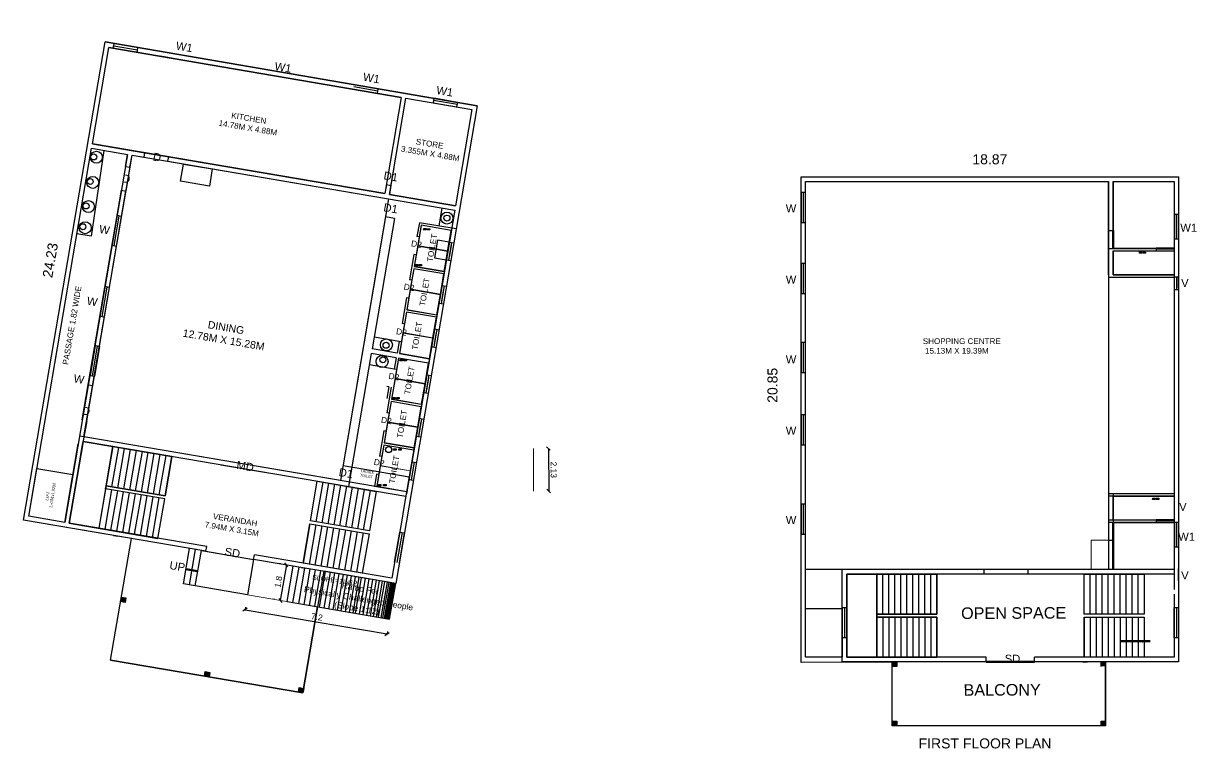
# Model space of a CAD drawing. Header units: metres. Extents: x 145568 to 146222, y 212280 to 212437.
# Drawn here: x 145748.3 to 145807, y 212327.6 to 212363.8 of the extents above; entities that cross this region are included whole.
import ezdxf

# ---------------------------------------------------------------- set-up
doc = ezdxf.new("R2010")
doc.units = ezdxf.units.M
doc.linetypes.add('ACAD_ISO07W100', pattern=[3, 0, -3])
doc.linetypes.add('HIDDEN', pattern=[0.375, 0.25, -0.125])
for name, color, linetype in [('BLK_1_COVERED_AREA', 140, 'Continuous'), ('BLK_1_FLR_0_BLT_UP_AREA', 13, 'Continuous'), ('BLK_1_FLR_0_KITCHEN', 2, 'Continuous'), ('BLK_1_FLR_0_ROOF_AREA', 54, 'Continuous'), ('BLK_1_FLR_0_URINAL', 235, 'Continuous'), ('BLK_1_FLR_0_WASH', 55, 'Continuous'), ('BLK_1_FLR_0_WATER_CLOSET', 7, 'Continuous'), ('BLK_1_FLR_0_WC_BATH', 2, 'Continuous'), ('BLK_1_FLR_1_BLT_UP_AREA', 13, 'Continuous'), ('BLK_1_FLR_1_REGULAR_ROOM_1', 2, 'Continuous'), ('BLK_1_FLR_1_REGULAR_ROOM_2', 2, 'Continuous'), ('BLK_1_FLR_1_REGULAR_ROOM_3', 2, 'Continuous'), ('BLK_1_FLR_1_ROOF_AREA', 54, 'Continuous'), ('BLK_1_FLR_1_WASH', 56, 'Continuous'), ('BLK_1_FLR_1_WATER_CLOSET', 1, 'Continuous'), ('BLK_1_FLR_2_DRINKING_WATER', 7, 'Continuous'), ('BLK_1FLR_0_LIFT_1', 30, 'Continuous'), ('FLOOR -GROUND', 7, 'Continuous'), ('GUARD_ROOM', 2, 'Continuous')]:
    doc.layers.add(name, color=color, linetype=linetype)
for name, color, linetype, lineweight in [('BLK_1_DA_RAMP_1', 1, 'Continuous', 0), ('BLK_1_FLR_0_BATH_HT', 2, 'Continuous', 5), ('BLK_1_FLR_0_SP_WC', 233, 'Continuous', 5), ('BLK_1_FLR_1_DRINKING_WATER', 7, 'Continuous', 5), ('BLK_1FLR_1_LIFT_1', 30, 'HIDDEN', 30), ('FLOOR01', 7, 'Continuous', 50)]:
    doc.layers.add(name, color=color, linetype=linetype, lineweight=lineweight)
doc.styles.get("Standard").update_dxf_attribs({"font": 'arial.ttf'})
doc.styles.add('STYLE10', font='swiss.ttf', dxfattribs={"height": 7})
doc.dimstyles.new('ISO-25', dxfattribs={"dimtxt": 2.5, "dimasz": 2.5, "dimexe": 1.25, "dimexo": 0.625, "dimtad": 1, "dimdsep": 46, "dimtxsty": 'Standard', "dimcen": 2.5, "dimadec": 0, "dimazin": 0, "dimtfac": 1, "dimtmove": 0, "dimatfit": 3, "dimfxl": 0, "dimarcsym": 0})
doc.dimstyles.new('Scale-100 Metre', dxfattribs={"dimtxt": 0.3, "dimasz": 0.175, "dimexe": 0.125, "dimexo": 0.0625, "dimgap": 0, "dimtad": 1, "dimzin": 3, "dimdsep": 46, "dimtxsty": 'Standard', "dimblk": 'ARCHTICK', "dimcen": -0.09, "dimse1": 1, "dimse2": 1, "dimclrd": 3, "dimclrt": 7, "dimadec": 0, "dimazin": 0, "dimtfac": 0.65, "dimtofl": 0, "dimtmove": 0, "dimatfit": 3, "dimfxl": 0, "dimtzin": 0, "dimlwd": -1, "dimarcsym": 0})

# ---------------------------------------------------------------- blocks, each defined once
blk = doc.blocks.new('*D58')
at = {"layer": 'Defpoints', "color": 0}
for p in [(145752.779, 212363.803), (145748.513, 212339.951), (145748.703, 212339.918)]:
    blk.add_point(p, dxfattribs=at)
at = {"color": 0, "insert": (145749.67, 212351.966), "char_height": 1, "attachment_point": 5, "rotation": 80.31473}
blk.add_mtext('{\\H0.5x;24.23}', dxfattribs=at)
blk = doc.blocks.new('_Oblique')
at = {"color": 0, "linetype": 'ByBlock', "lineweight": -2}
blk.add_line((-0.5, -0.5), (0.5, 0.5), dxfattribs=at)
blk = doc.blocks.new('_ArchTick')
at = {"color": 0, "linetype": 'ByBlock', "const_width": 0.15}
blk.add_lwpolyline([(-0.5, -0.5), (0.5, 0.5)], dxfattribs=at)
blk = doc.blocks.new('*D59')
at = {"layer": 'BLK_1_DA_RAMP_1', "color": 0, "linetype": 'ACAD_ISO07W100', "lineweight": -2}
for p, q in [((145759.425, 212334.628), (145759.193, 212333.268)), ((145766.522, 212333.417), (145766.29, 212332.057))]:
    blk.add_line(p, q, dxfattribs=at)
at = {"layer": 'BLK_1_DA_RAMP_1', "color": 0, "lineweight": -2}
blk.add_line((145759.403, 212334.501), (145766.5, 212333.289), dxfattribs=at)
at = {"layer": 'Defpoints', "color": 0}
for p in [(145759.53, 212335.245), (145766.627, 212334.033), (145766.5, 212333.289)]:
    blk.add_point(p, dxfattribs=at)
at = {"layer": 'BLK_1_DA_RAMP_1', "color": 0, "lineweight": -2, "xscale": 0.18, "yscale": 0.18, "zscale": 0.18}
for p, rotation in [((145759.403, 212334.501), 170.3147328421151), ((145766.5, 212333.289), 350.314732842115)]:
    blk.add_blockref('_Oblique', p, dxfattribs=dict(at, rotation=rotation))
at = {"layer": 'BLK_1_DA_RAMP_1', "color": 0, "insert": (145762.994, 212334.142), "char_height": 0.3, "attachment_point": 5, "rotation": 350.31473}
blk.add_mtext('7.2', dxfattribs=at)
blk = doc.blocks.new('*D60')
at = {"layer": 'BLK_1_DA_RAMP_1', "color": 0, "linetype": 'ACAD_ISO07W100', "lineweight": -2}
for p, q in [((145761.188, 212336.788), (145760.235, 212336.95)), ((145760.885, 212335.013), (145759.933, 212335.176))]:
    blk.add_line(p, q, dxfattribs=at)
at = {"layer": 'BLK_1_DA_RAMP_1', "color": 0, "lineweight": -2}
blk.add_line((145761.468, 212336.74), (145761.165, 212334.966), dxfattribs=at)
at = {"layer": 'Defpoints', "color": 0}
for p in [(145761.804, 212336.682), (145761.165, 212334.966), (145761.501, 212334.908)]:
    blk.add_point(p, dxfattribs=at)
at = {"layer": 'BLK_1_DA_RAMP_1', "color": 0, "lineweight": -2, "xscale": 0.18, "yscale": 0.18, "zscale": 0.18}
for p, rotation in [((145761.468, 212336.74), 80.31473284561206), ((145761.165, 212334.966), 260.314732845612)]:
    blk.add_blockref('_Oblique', p, dxfattribs=dict(at, rotation=rotation))
at = {"layer": 'BLK_1_DA_RAMP_1', "color": 0, "insert": (145761.067, 212335.895), "char_height": 0.3, "attachment_point": 5, "rotation": 80.31473}
blk.add_mtext('1.8', dxfattribs=at)
blk = doc.blocks.new('*D64')
at = {"layer": 'Defpoints', "color": 0}
for p in [(145787.188, 212356.129), (145806.058, 212356.129), (145806.058, 212356.129)]:
    blk.add_point(p, dxfattribs=at)
at = {"color": 0, "insert": (145796.623, 212357.01), "char_height": 1, "attachment_point": 5}
blk.add_mtext('{\\H0.5x;18.87}', dxfattribs=at)
blk = doc.blocks.new('*D65')
at = {"layer": 'Defpoints', "color": 0}
for p in [(145787.188, 212356.129), (145786.643, 212335.277), (145787.188, 212335.277)]:
    blk.add_point(p, dxfattribs=at)
at = {"color": 0, "insert": (145785.762, 212345.716), "char_height": 1, "attachment_point": 5, "rotation": 90}
blk.add_mtext('{\\H0.5x;20.85}', dxfattribs=at)
blk = doc.blocks.new('*D635')
at = {"layer": 'Defpoints', "color": 0}
for p in [(145773.943, 212342.555, -0.094), (145773.957, 212340.425, -0.094), (145774.578, 212340.429)]:
    blk.add_point(p, dxfattribs=at)
at = {"layer": 'GUARD_ROOM', "color": 0, "lineweight": -2}
blk.add_line((145774.565, 212342.559), (145774.578, 212340.429), dxfattribs=at)
at = {"layer": 'GUARD_ROOM', "color": 0, "lineweight": -2, "xscale": 0.18, "yscale": 0.18, "zscale": 0.18}
for p, rotation in [((145774.565, 212342.559), 90.36192316641518), ((145774.578, 212340.429), 270.3619231664152)]:
    blk.add_blockref('_Oblique', p, dxfattribs=dict(at, rotation=rotation))
at = {"layer": 'GUARD_ROOM', "color": 0, "insert": (145774.825, 212341.495), "char_height": 0.3, "attachment_point": 5, "rotation": 270.36192}
blk.add_mtext('2.13', dxfattribs=at)

msp = doc.modelspace()

# ---------------------------------------------------------------- hatches: boundary and pattern name
h = msp.add_hatch(color=0)
h.dxf.hatch_style = 1
h.paths.add_polyline_path([(145753.4482, 212335.0956), (145753.2215, 212335.1343), (145753.1828, 212334.9076), (145753.4095, 212334.8689)])
h = msp.add_hatch(color=0)
h.dxf.hatch_style = 1
h.paths.add_polyline_path([(145757.6407, 212331.3671), (145757.414, 212331.4058), (145757.3753, 212331.1791), (145757.602, 212331.1404)])
h = msp.add_hatch(color=0)
h.dxf.hatch_style = 1
h.paths.add_polyline_path([(145791.978, 212331.8992), (145791.748, 212331.8992), (145791.748, 212331.6692), (145791.978, 212331.6692)])
h = msp.add_hatch(color=0)
h.dxf.hatch_style = 1
h.paths.add_polyline_path([(145802.408, 212331.8992), (145802.178, 212331.8992), (145802.178, 212331.6692), (145802.408, 212331.6692)])
h = msp.add_hatch(color=0)
h.dxf.hatch_style = 1
h.paths.add_polyline_path([(145762.3329, 212330.5663), (145762.1061, 212330.605), (145762.0675, 212330.3783), (145762.2942, 212330.3396)])
h = msp.add_hatch(color=0)
h.dxf.hatch_style = 1
h.paths.add_polyline_path([(145791.978, 212328.9292), (145791.748, 212328.9292), (145791.748, 212328.6992), (145791.978, 212328.6992)])
h = msp.add_hatch(color=0)
h.dxf.hatch_style = 1
h.paths.add_polyline_path([(145802.408, 212328.9292), (145802.178, 212328.9292), (145802.178, 212328.6992), (145802.408, 212328.6992)])

# ---------------------------------------------------------------- linework, layer by layer
at = {"color": 0}
for p, q in [((145748.3291, 212338.9822), (145752.4079, 212362.8809)), ((145751.7725, 212357.791), (145752.5935, 212362.6014)), ((145767.2072, 212360.1073), (145752.5935, 212362.6014)), ((145752.8202, 212362.5627), (145752.8589, 212362.7895)), ((145754.0323, 212362.4725), (145752.8395, 212362.6761)), ((145754.0129, 212362.3592), (145754.0516, 212362.5859)), ((145756.3621, 212361.9582), (145755.1693, 212362.1618)), ((145766.0562, 212360.5371), (145764.8634, 212360.7407)), ((145764.8248, 212360.5139), (145766.0175, 212360.3104)), ((145766.0369, 212360.4237), (145764.8441, 212360.6273)), ((145766.0175, 212360.3104), (145766.0562, 212360.5371)), ((145767.4339, 212360.0686), (145770.7411, 212359.5042)), ((145771.0065, 212359.6922), (145766.9302, 212335.8076)), ((145768.84, 212360.062), (145768.8013, 212359.8353)), ((145768.8013, 212359.8353), (145769.9941, 212359.6317)), ((145770.0134, 212359.7451), (145768.8207, 212359.9486)), ((145770.0328, 212359.8584), (145768.84, 212360.062)), ((145770.7411, 212359.5042), (145769.9201, 212354.6938)), ((145769.9941, 212359.6317), (145770.0328, 212359.8584)), ((145751.7725, 212357.791), (145754.3942, 212357.3435)), ((145748.5945, 212339.1702), (145751.7338, 212357.5643)), ((145751.7338, 212357.5643), (145753.5279, 212357.2581)), ((145753.4253, 212356.6568), (145753.5279, 212357.2581)), ((145753.652, 212356.6181), (145753.7546, 212357.2194)), ((145753.7546, 212357.2194), (145754.3555, 212357.1168)), ((145754.3555, 212357.1168), (145754.3942, 212357.3435)), ((145755.5483, 212356.9132), (145755.587, 212357.14)), ((145755.587, 212357.14), (145766.3862, 212355.2969)), ((145753.4253, 212356.6568), (145753.652, 212356.6181)), ((145755.5483, 212356.9132), (145769.8814, 212354.467)), ((145787.188, 212356.1292), (145806.058, 212356.1292)), ((145787.188, 212335.2772), (145787.188, 212356.1292)), ((145806.058, 212356.1292), (145806.058, 212331.8992)), ((145751.2631, 212343.9879), (145753.2217, 212355.464)), ((145751.4898, 212343.9492), (145753.4484, 212355.4253)), ((145753.2217, 212355.464), (145753.4484, 212355.4253)), ((145766.4632, 212355.7482), (145766.3862, 212355.2969)), ((145766.4632, 212355.7482), (145766.69, 212355.7095)), ((145766.69, 212355.7095), (145766.6129, 212355.2582)), ((145787.418, 212355.8992), (145802.55, 212355.8992)), ((145802.55, 212355.8992), (145802.55, 212336.5092)), ((145802.55, 212351.2342), (145802.55, 212355.8992)), ((145802.78, 212355.8992), (145805.828, 212355.8992)), ((145802.78, 212355.8992), (145802.78, 212353.4492)), ((145805.828, 212355.8992), (145805.828, 212335.5072)), ((145766.6129, 212355.2582), (145769.9201, 212354.6938)), ((145787.188, 212355.3558), (145787.188, 212353.8558)), ((145787.418, 212355.3558), (145787.188, 212355.3558)), ((145787.303, 212353.8558), (145787.303, 212355.3558)), ((145787.418, 212353.8558), (145787.418, 212355.3558)), ((145769.8814, 212354.467), (145767.3104, 212339.4028)), ((145805.828, 212354.2495), (145805.828, 212353.0395)), ((145806.058, 212354.2495), (145805.828, 212354.2495)), ((145805.943, 212353.0395), (145805.943, 212354.2495)), ((145806.058, 212353.0395), (145806.058, 212354.2495)), ((145753.0053, 212354.1963), (145752.753, 212352.7176)), ((145752.8663, 212352.6983), (145753.1187, 212354.1769)), ((145752.9797, 212352.6789), (145753.232, 212354.1576)), ((145753.232, 212354.1576), (145753.0053, 212354.1963)), ((145766.4211, 212354.1344), (145764.1718, 212340.955)), ((145766.4211, 212354.1344), (145764.1718, 212340.955)), ((145766.8647, 212354.0587), (145765.7517, 212347.537)), ((145766.8647, 212354.0587), (145766.4211, 212354.1344)), ((145766.8647, 212354.0587), (145766.4211, 212354.1344)), ((145768.1127, 212353.8457), (145767.9949, 212353.1558)), ((145768.2067, 212353.713), (145768.1083, 212353.1364)), ((145769.955, 212353.5313), (145768.1127, 212353.8457)), ((145769.709, 212353.4566), (145768.2067, 212353.713)), ((145787.188, 212353.8558), (145787.418, 212353.8558)), ((145769.7283, 212353.57), (145767.4635, 212340.2999)), ((145768.1083, 212353.1364), (145767.9949, 212353.1558)), ((145802.55, 212353.4492), (145802.78, 212353.4492)), ((145805.828, 212353.0395), (145806.058, 212353.0395)), ((145752.753, 212352.7176), (145752.9797, 212352.6789)), ((145769.5841, 212352.7251), (145769.4832, 212352.1336)), ((145769.7235, 212352.8584), (145769.5721, 212351.9712)), ((145769.6975, 212352.7057), (145769.5965, 212352.1143)), ((145769.6108, 212352.8777), (145769.8369, 212352.839)), ((145802.55, 212352.5492), (145804.928, 212352.5492)), ((145804.928, 212352.5492), (145804.928, 212352.4342)), ((145767.8411, 212352.2544), (145767.6249, 212350.9879)), ((145767.9545, 212352.2351), (145767.8411, 212352.2544)), ((145767.9545, 212352.2351), (145767.8561, 212351.6585)), ((145769.4588, 212351.9907), (145769.6855, 212351.9518)), ((145802.78, 212352.4342), (145804.928, 212352.4342)), ((145802.78, 212352.4342), (145802.78, 212351.2342)), ((145767.8367, 212351.5451), (145767.7383, 212350.9685)), ((145769.339, 212351.2887), (145767.8367, 212351.5451)), ((145769.3583, 212351.4021), (145767.8561, 212351.6585)), ((145787.188, 212351.8), (145787.188, 212350.3)), ((145787.418, 212351.8), (145787.188, 212351.8)), ((145787.303, 212350.3), (145787.303, 212351.8)), ((145787.418, 212350.3), (145787.418, 212351.8)), ((145767.7383, 212350.9685), (145767.6249, 212350.9879)), ((145769.3535, 212350.6905), (145769.2021, 212349.8033)), ((145769.2408, 212350.7098), (145769.4669, 212350.6711)), ((145802.55, 212351.1192), (145805.828, 212351.1192)), ((145802.78, 212351.2342), (145805.828, 212351.2342)), ((145806.058, 212351.1192), (145805.828, 212351.1192)), ((145805.828, 212351.1192), (145805.828, 212350.5096)), ((145805.943, 212351.1192), (145805.943, 212350.5096)), ((145806.058, 212350.5666), (145806.058, 212351.1762)), ((145752.4001, 212350.6502), (145752.1478, 212349.1716)), ((145752.2611, 212349.1522), (145752.5135, 212350.6308)), ((145752.3745, 212349.1329), (145752.6268, 212350.6115)), ((145752.6268, 212350.6115), (145752.4001, 212350.6502)), ((145769.2141, 212350.5572), (145769.1132, 212349.9657)), ((145769.3275, 212350.5378), (145769.2265, 212349.9464)), ((145787.188, 212350.3), (145787.418, 212350.3)), ((145805.828, 212350.5096), (145806.058, 212350.5096)), ((145767.4711, 212350.0865), (145767.254, 212348.8143)), ((145767.5845, 212350.0672), (145767.4711, 212350.0865)), ((145767.5845, 212350.0672), (145767.4851, 212349.4849)), ((145769.0888, 212349.8227), (145769.3155, 212349.7839)), ((145752.1478, 212349.1716), (145752.3745, 212349.1329)), ((145767.4657, 212349.3715), (145767.3673, 212348.7949)), ((145768.968, 212349.1152), (145767.4657, 212349.3715)), ((145768.9874, 212349.2285), (145767.4851, 212349.4849)), ((145767.3673, 212348.7949), (145767.254, 212348.8143)), ((145768.8432, 212348.3836), (145768.7422, 212347.7921)), ((145768.9826, 212348.5169), (145768.8312, 212347.6297)), ((145768.9565, 212348.3642), (145768.8556, 212347.7728)), ((145768.8698, 212348.5362), (145769.0959, 212348.4975)), ((145767.1001, 212347.9129), (145766.9996, 212347.324)), ((145767.2135, 212347.8936), (145767.1001, 212347.9129)), ((145767.2135, 212347.8936), (145767.113, 212347.3047)), ((145787.188, 212347.8513), (145787.188, 212346.3513)), ((145787.418, 212347.8513), (145787.188, 212347.8513)), ((145787.303, 212346.3513), (145787.303, 212347.8513)), ((145787.418, 212346.3513), (145787.418, 212347.8513)), ((145751.9138, 212347.6939), (145751.6614, 212346.2153)), ((145751.7748, 212346.196), (145752.0271, 212347.6746)), ((145751.8882, 212346.1766), (145752.1405, 212347.6552)), ((145752.1405, 212347.6552), (145751.9138, 212347.6939)), ((145765.713, 212347.3103), (145764.5767, 212340.6526)), ((145766.9609, 212347.0973), (145765.713, 212347.3103)), ((145766.9996, 212347.324), (145765.7517, 212347.537)), ((145768.6153, 212347.0483), (145767.113, 212347.3047)), ((145768.7178, 212347.6492), (145768.9445, 212347.6103)), ((145766.9609, 212347.0973), (145766.8625, 212346.5207)), ((145767.0743, 212347.078), (145766.9759, 212346.5014)), ((145768.5766, 212346.8216), (145767.0743, 212347.078)), ((145751.6614, 212346.2153), (145751.8882, 212346.1766)), ((145766.9759, 212346.5014), (145766.8625, 212346.5207)), ((145768.4517, 212346.09), (145768.3508, 212345.4986)), ((145768.5911, 212346.2233), (145768.4397, 212345.3362)), ((145768.5651, 212346.0707), (145768.4641, 212345.4792)), ((145768.4784, 212346.2427), (145768.7045, 212346.2039)), ((145787.188, 212346.3513), (145787.418, 212346.3513)), ((145766.5953, 212345.6387), (145766.482, 212345.658)), ((145766.7087, 212345.6194), (145766.4916, 212344.3472)), ((145766.5953, 212345.6387), (145766.496, 212345.0565)), ((145766.7033, 212344.9044), (145766.6049, 212344.3278)), ((145768.2056, 212344.648), (145766.7033, 212344.9044)), ((145768.225, 212344.7614), (145766.7227, 212345.0178)), ((145768.3264, 212345.3556), (145768.5531, 212345.3167)), ((145766.6049, 212344.3278), (145766.4916, 212344.3472)), ((145787.188, 212344.248), (145787.188, 212342.748)), ((145787.418, 212344.248), (145787.188, 212344.248)), ((145787.303, 212342.748), (145787.303, 212344.248)), ((145787.418, 212342.748), (145787.418, 212344.248)), ((145768.0803, 212343.9136), (145767.9793, 212343.3222)), ((145768.2202, 212344.0498), (145768.0688, 212343.1626)), ((145768.1936, 212343.8943), (145768.0927, 212343.3028)), ((145768.1074, 212344.0691), (145768.3335, 212344.0303)), ((145767.479, 212340.3906), (145751.3522, 212343.1429)), ((145766.3377, 212343.4458), (145766.1206, 212342.1736)), ((145766.4511, 212343.4264), (145766.3377, 212343.4458)), ((145766.4511, 212343.4264), (145766.3517, 212342.8442)), ((145767.9554, 212343.182), (145768.1821, 212343.1432)), ((145750.3886, 212338.864), (145751.0595, 212342.7952)), ((145751.1836, 212342.1552), (145751.2862, 212342.7565)), ((145767.4403, 212340.1638), (145751.3135, 212342.9162)), ((145766.3324, 212342.7308), (145766.234, 212342.1542)), ((145767.8347, 212342.4744), (145766.3324, 212342.7308)), ((145767.854, 212342.5878), (145766.3517, 212342.8442)), ((145787.188, 212342.748), (145787.418, 212342.748)), ((145750.6153, 212338.8253), (145751.1449, 212341.9285)), ((145766.234, 212342.1542), (145766.1206, 212342.1736)), ((145767.7365, 212341.8955), (145767.9626, 212341.8568)), ((145767.6052, 212341.1299), (145764.298, 212341.6943)), ((145767.7092, 212341.7396), (145767.6083, 212341.1481)), ((145767.8492, 212341.8762), (145767.6978, 212340.989)), ((145750.5252, 212339.6645), (145750.7816, 212341.1667)), ((145765.9668, 212341.2722), (145765.8634, 212340.6663)), ((145766.0801, 212341.2529), (145765.9668, 212341.2722)), ((145766.0801, 212341.2529), (145765.9806, 212340.6696)), ((145767.5845, 212341.0085), (145767.8112, 212340.9696)), ((145765.8492, 212340.5834), (145765.8479, 212340.5756)), ((145767.479, 212340.3906), (145765.8634, 212340.6663)), ((145765.9806, 212340.6696), (145767.4829, 212340.4132)), ((145805.828, 212340.2872), (145802.55, 212340.2872)), ((145805.828, 212340.1722), (145802.55, 212340.1722)), ((145802.78, 212340.2872), (145802.78, 212338.8572)), ((145787.188, 212339.7775), (145787.188, 212338.2775)), ((145787.418, 212339.7775), (145787.188, 212339.7775)), ((145787.303, 212338.2775), (145787.303, 212339.7775)), ((145787.418, 212338.2775), (145787.418, 212339.7775)), ((145757.4473, 212337.426), (145748.3291, 212338.9822)), ((145750.3886, 212338.864), (145748.5945, 212339.1702)), ((145767.2717, 212339.1761), (145766.7421, 212336.073)), ((145767.3104, 212339.4028), (145767.2717, 212339.1761)), ((145804.928, 212338.9722), (145802.55, 212338.9722)), ((145804.928, 212338.9722), (145804.928, 212338.8572)), ((145757.486, 212337.6527), (145750.6153, 212338.8253)), ((145805.828, 212338.8572), (145802.55, 212338.8572)), ((145805.828, 212338.8572), (145805.828, 212337.6472)), ((145806.058, 212338.8572), (145805.828, 212338.8572)), ((145805.943, 212337.6472), (145805.943, 212338.8572)), ((145806.058, 212337.6472), (145806.058, 212338.8572)), ((145752.6831, 212331.9799), (145753.7212, 212338.0619)), ((145752.8241, 212338.215), (145753.0509, 212338.1763)), ((145766.8787, 212336.8734), (145767.1351, 212338.3757)), ((145767.2485, 212338.3564), (145766.9921, 212336.8541)), ((145767.3619, 212338.337), (145767.1055, 212336.8347)), ((145767.1351, 212338.3757), (145767.3619, 212338.337)), ((145787.188, 212338.2775), (145787.418, 212338.2775)), ((145802.78, 212337.9572), (145802.55, 212337.9572)), ((145802.78, 212337.9572), (145802.78, 212336.5092)), ((145756.3263, 212335.7913), (145756.6291, 212337.5656)), ((145756.622, 212335.7408), (145756.9248, 212337.5152)), ((145756.9177, 212335.6904), (145757.2206, 212337.4647)), ((145757.4473, 212337.426), (145757.486, 212337.6527)), ((145759.8328, 212337.0189), (145759.8715, 212337.2456)), ((145766.7421, 212336.073), (145759.8715, 212337.2456)), ((145805.828, 212337.6472), (145806.058, 212337.6472)), ((145759.8328, 212337.0189), (145759.53, 212335.2445)), ((145766.9302, 212335.8076), (145759.8328, 212337.0189)), ((145761.5015, 212334.9081), (145761.8043, 212336.6824)), ((145761.7972, 212334.8576), (145762.1, 212336.6319)), ((145762.083, 212334.8088), (145762.3859, 212336.5831)), ((145762.2084, 212336.6134), (145762.4352, 212336.5747)), ((145762.3591, 212334.7617), (145762.6619, 212336.536)), ((145762.6252, 212334.7163), (145762.928, 212336.4906)), ((145762.8815, 212334.6725), (145763.1843, 212336.4469)), ((145763.1279, 212334.6305), (145763.4308, 212336.4048)), ((145763.3645, 212334.5901), (145763.6673, 212336.3644)), ((145763.5912, 212334.5514), (145763.8941, 212336.3257)), ((145763.8081, 212334.5144), (145764.1109, 212336.2887)), ((145764.0151, 212334.4791), (145764.3179, 212336.2534)), ((145764.2123, 212334.4454), (145764.5151, 212336.2198)), ((145764.4208, 212334.4098), (145764.7237, 212336.1842)), ((145764.618, 212334.3762), (145764.9208, 212336.1505)), ((145764.8053, 212334.3442), (145765.1081, 212336.1186)), ((145764.9201, 212334.3246), (145765.2229, 212336.099)), ((145765.1222, 212334.2901), (145765.4251, 212336.0645)), ((145789.238, 212331.8992), (145789.238, 212336.5092)), ((145805.828, 212336.5092), (145789.238, 212336.5092)), ((145805.828, 212336.2792), (145789.468, 212336.2792)), ((145805.828, 212336.552), (145805.828, 212335.9424)), ((145806.058, 212335.9424), (145806.058, 212336.552)), ((145759.53, 212335.2445), (145756.3263, 212335.7913)), ((145765.3095, 212334.2581), (145765.6124, 212336.0325)), ((145765.487, 212334.2279), (145765.7898, 212336.0022)), ((145765.673, 212334.1961), (145765.9759, 212335.9705)), ((145765.8263, 212334.1699), (145766.1292, 212335.9443)), ((145765.9654, 212334.1462), (145766.2682, 212335.9206)), ((145766.0795, 212334.1267), (145766.3823, 212335.9011)), ((145766.2114, 212334.1042), (145766.5142, 212335.8786)), ((145766.2934, 212334.0902), (145766.5963, 212335.8646)), ((145766.379, 212334.0756), (145766.6818, 212335.85)), ((145766.4289, 212334.0671), (145766.7317, 212335.8414)), ((145766.4786, 212334.0586), (145766.7814, 212335.833)), ((145766.5292, 212334.05), (145766.832, 212335.8243)), ((145766.5649, 212334.0439), (145766.8677, 212335.8182)), ((145766.5939, 212334.0389), (145766.8967, 212335.8133)), ((145766.6095, 212334.0363), (145766.9123, 212335.8106)), ((145766.6273, 212334.0332), (145766.9302, 212335.8076)), ((145766.6273, 212334.0332), (145766.9302, 212335.8076)), ((145753.1828, 212334.9076), (145753.2215, 212335.1343)), ((145753.4095, 212334.8689), (145753.1828, 212334.9076)), ((145753.2215, 212335.1343), (145753.4482, 212335.0956)), ((145753.4482, 212335.0956), (145753.4095, 212334.8689)), ((145761.5015, 212334.9081), (145766.6273, 212334.0332)), ((145789.468, 212332.1292), (145789.468, 212335.2772)), ((145805.828, 212335.2772), (145805.828, 212332.1292)), ((145762.2942, 212330.3396), (145763.0294, 212334.6473)), ((145789.238, 212334.6165), (145789.468, 212334.6165)), ((145789.238, 212333.0925), (145789.238, 212334.6165)), ((145789.353, 212334.6165), (145789.353, 212333.0925)), ((145789.468, 212334.6165), (145789.468, 212333.0925)), ((145805.828, 212334.6165), (145806.058, 212334.6165)), ((145805.828, 212333.0925), (145805.828, 212334.6165)), ((145805.943, 212334.6165), (145805.943, 212333.0925)), ((145806.058, 212334.6165), (145806.058, 212333.0925)), ((145789.468, 212333.0925), (145789.238, 212333.0925)), ((145806.058, 212333.0925), (145805.828, 212333.0925)), ((145752.6831, 212331.9799), (145762.2942, 212330.3396)), ((145796.438, 212332.1292), (145789.468, 212332.1292)), ((145796.438, 212331.8992), (145796.438, 212332.1292)), ((145805.828, 212332.1292), (145798.858, 212332.1292)), ((145798.858, 212331.8992), (145798.858, 212332.1292)), ((145757.3753, 212331.1791), (145757.414, 212331.4058)), ((145757.414, 212331.4058), (145757.6407, 212331.3671)), ((145757.6407, 212331.3671), (145757.602, 212331.1404)), ((145796.438, 212331.8992), (145789.238, 212331.8992)), ((145791.748, 212328.6992), (145791.748, 212331.8992)), ((145791.748, 212331.8992), (145791.978, 212331.8992)), ((145791.748, 212331.6692), (145791.748, 212331.8992)), ((145791.978, 212331.6692), (145791.748, 212331.6692)), ((145791.978, 212331.8992), (145791.978, 212331.6692)), ((145806.058, 212331.8992), (145798.858, 212331.8992)), ((145801.268, 212331.8992), (145801.498, 212331.8992)), ((145802.178, 212331.6692), (145802.178, 212331.8992)), ((145802.408, 212328.6992), (145802.408, 212331.8992)), ((145802.408, 212331.8992), (145802.408, 212331.6692)), ((145757.602, 212331.1404), (145757.3753, 212331.1791)), ((145762.0675, 212330.3783), (145762.1061, 212330.605)), ((145762.2942, 212330.3396), (145762.0675, 212330.3783)), ((145762.1061, 212330.605), (145762.3329, 212330.5663)), ((145762.3329, 212330.5663), (145762.2942, 212330.3396)), ((145791.748, 212328.9292), (145791.978, 212328.9292)), ((145791.748, 212328.6992), (145791.748, 212328.9292)), ((145801.498, 212328.6992), (145791.748, 212328.6992)), ((145791.978, 212328.6992), (145791.748, 212328.6992)), ((145791.978, 212328.9292), (145791.978, 212328.6992)), ((145801.498, 212328.6992), (145801.268, 212328.6992)), ((145802.178, 212328.9292), (145802.408, 212328.9292)), ((145802.178, 212328.6992), (145802.178, 212328.9292)), ((145802.408, 212328.9292), (145802.408, 212328.6992))]:
    msp.add_line(p, q, dxfattribs=at)
at = {"color": 2}
for p, q in [((145751.5633, 212345.7472), (145751.7901, 212345.7085)), ((145751.3522, 212343.1429), (145751.1255, 212343.1816))]:
    msp.add_line(p, q, dxfattribs=at)
at = {"color": 7}
for p, q in [((145752.4556, 212340.6923), (145752.7921, 212342.6638)), ((145752.7514, 212340.6419), (145753.0878, 212342.6134)), ((145753.0471, 212340.5914), (145753.3836, 212342.5629)), ((145753.3428, 212340.5409), (145753.6793, 212342.5124)), ((145753.6385, 212340.4905), (145753.975, 212342.4619)), ((145753.9343, 212340.44), (145754.2707, 212342.4115)), ((145754.23, 212340.3895), (145754.5665, 212342.361)), ((145754.5257, 212340.339), (145754.8622, 212342.3105)), ((145754.8214, 212340.2886), (145755.1579, 212342.2601)), ((145755.1172, 212340.2381), (145755.4536, 212342.2096)), ((145762.9637, 212338.8989), (145763.3002, 212340.8704)), ((145763.2594, 212338.8485), (145763.5959, 212340.82)), ((145763.5552, 212338.798), (145763.8916, 212340.7695)), ((145752.4304, 212340.5445), (145752.0939, 212338.573)), ((145752.7261, 212340.494), (145752.3897, 212338.5225)), ((145753.0219, 212340.4435), (145752.6854, 212338.472)), ((145753.3176, 212340.3931), (145752.9811, 212338.4216)), ((145753.6133, 212340.3426), (145753.2768, 212338.3711)), ((145753.909, 212340.2921), (145753.5726, 212338.3206)), ((145754.2048, 212340.2417), (145753.8683, 212338.2702)), ((145754.5005, 212340.1912), (145754.164, 212338.2197)), ((145754.7962, 212340.1407), (145754.4597, 212338.1692)), ((145763.8509, 212338.7475), (145764.1874, 212340.719)), ((145764.1466, 212338.6971), (145764.4831, 212340.6686)), ((145764.4423, 212338.6466), (145764.7788, 212340.6181)), ((145764.7381, 212338.5961), (145765.0745, 212340.5676)), ((145765.0338, 212338.5456), (145765.3702, 212340.5171)), ((145765.3295, 212338.4952), (145765.666, 212340.4667)), ((145755.0919, 212340.0902), (145754.7555, 212338.1187)), ((145762.6427, 212338.8016), (145762.3063, 212336.8301)), ((145762.9385, 212338.7511), (145762.602, 212336.7796)), ((145763.2342, 212338.7006), (145762.8977, 212336.7291)), ((145763.5299, 212338.6501), (145763.1934, 212336.6786)), ((145763.8256, 212338.5997), (145763.4892, 212336.6282)), ((145764.1214, 212338.5492), (145763.7849, 212336.5777)), ((145764.4171, 212338.4987), (145764.0806, 212336.5272)), ((145764.7128, 212338.4483), (145764.3763, 212336.4768)), ((145765.0085, 212338.3978), (145764.6721, 212336.4263)), ((145765.3043, 212338.3473), (145764.9678, 212336.3758)), ((145765.6, 212338.2968), (145765.2635, 212336.3254)), ((145790.968, 212334.2792), (145790.968, 212336.2792)), ((145791.268, 212334.2792), (145791.268, 212336.2792)), ((145791.568, 212334.2792), (145791.568, 212336.2792)), ((145791.868, 212334.2792), (145791.868, 212336.2792)), ((145792.168, 212334.2792), (145792.168, 212336.2792)), ((145792.468, 212334.2792), (145792.468, 212336.2792)), ((145792.768, 212334.2792), (145792.768, 212336.2792)), ((145793.068, 212334.2792), (145793.068, 212336.2792)), ((145793.368, 212334.2792), (145793.368, 212336.2792)), ((145793.668, 212334.2792), (145793.668, 212336.2792)), ((145801.628, 212334.2792), (145801.628, 212336.2792)), ((145801.928, 212334.2792), (145801.928, 212336.2792)), ((145802.228, 212334.2792), (145802.228, 212336.2792)), ((145802.528, 212334.2792), (145802.528, 212336.2792)), ((145802.828, 212334.2792), (145802.828, 212336.2792)), ((145803.128, 212334.2792), (145803.128, 212336.2792)), ((145803.428, 212334.2792), (145803.428, 212336.2792)), ((145803.728, 212334.2792), (145803.728, 212336.2792)), ((145804.028, 212334.2792), (145804.028, 212336.2792)), ((145790.968, 212334.1292), (145790.968, 212332.1292)), ((145791.268, 212334.1292), (145791.268, 212332.1292)), ((145791.568, 212334.1292), (145791.568, 212332.1292)), ((145791.868, 212334.1292), (145791.868, 212332.1292)), ((145792.168, 212334.1292), (145792.168, 212332.1292)), ((145792.468, 212334.1292), (145792.468, 212332.1292)), ((145792.768, 212334.1292), (145792.768, 212332.1292)), ((145793.068, 212334.1292), (145793.068, 212332.1292)), ((145793.368, 212334.1292), (145793.368, 212332.1292)), ((145793.668, 212334.1292), (145793.668, 212332.1292)), ((145801.328, 212334.1292), (145801.328, 212332.1292)), ((145801.628, 212334.1292), (145801.628, 212332.1292)), ((145801.928, 212334.1292), (145801.928, 212332.1292)), ((145802.228, 212334.1292), (145802.228, 212332.1292)), ((145802.528, 212334.1292), (145802.528, 212332.1292)), ((145802.828, 212334.1292), (145802.828, 212332.1292)), ((145803.128, 212334.1292), (145803.128, 212332.1292)), ((145803.428, 212334.1292), (145803.428, 212332.1292)), ((145803.728, 212334.1292), (145803.728, 212332.1292)), ((145804.028, 212334.1292), (145804.028, 212332.1292)), ((145804.328, 212334.1292), (145804.328, 212332.1292))]:
    msp.add_line(p, q, dxfattribs=at)
at = {"color": 0}
msp.add_lwpolyline([(145771.0065, 212359.6922), (145752.4079, 212362.8809)], dxfattribs=at)
at = {"color": 2}
for points in [[(145752.345, 212357.46), (145751.718, 212353.1652), (145751.0038, 212353.2871)], [(145769.235, 212354.5773), (145769.0819, 212353.6803)], [(145767.1001, 212347.9129), (145765.8522, 212348.1259)], [(145766.8625, 212346.5207), (145765.6146, 212346.7337)]]:
    msp.add_lwpolyline(points, dxfattribs=at)
at = {"color": 7}
for points in [[(145750.6153, 212338.8253), (145755.0512, 212338.0683), (145755.3877, 212340.0398), (145752.4304, 212340.5445), (145752.4556, 212340.6923), (145755.4129, 212340.1876), (145755.7494, 212342.1591), (145751.3135, 212342.9162), (145750.6153, 212338.8253)], [(145751.3135, 212342.9162), (145752.7921, 212342.6638), (145752.0939, 212338.573), (145750.6153, 212338.8253), (145751.3135, 212342.9162)], [(145752.7921, 212342.6638), (145755.7494, 212342.1591), (145755.4129, 212340.1876), (145752.4556, 212340.6923), (145752.7921, 212342.6638)], [(145765.6252, 212338.4447), (145762.668, 212338.9494), (145763.0045, 212340.9209), (145765.9617, 212340.4162), (145765.6252, 212338.4447)], [(145765.2635, 212336.3254), (145762.3063, 212336.8301), (145762.6427, 212338.8016), (145765.6, 212338.2968), (145765.2635, 212336.3254)], [(145789.468, 212336.2792), (145790.968, 212336.2792), (145790.968, 212332.1292), (145789.468, 212332.1292), (145789.468, 212336.2792)], [(145790.968, 212336.2792), (145793.968, 212336.2792), (145793.968, 212334.2792), (145790.968, 212334.2792), (145790.968, 212336.2792)], [(145804.328, 212334.2792), (145801.328, 212334.2792), (145801.328, 212336.2792), (145804.328, 212336.2792), (145804.328, 212334.2792)], [(145790.968, 212334.1292), (145793.968, 212334.1292), (145793.968, 212332.1292), (145790.968, 212332.1292), (145790.968, 212334.1292)], [(145804.328, 212332.1292), (145801.328, 212332.1292), (145801.328, 212334.1292), (145804.328, 212334.1292), (145804.328, 212332.1292)]]:
    msp.add_lwpolyline(points, close=True, dxfattribs=at)
at = {"color": 1, "linetype": 'ByBlock'}
msp.add_lwpolyline([(145789.468, 212332.1292), (145793.968, 212332.1292), (145793.968, 212334.1292), (145790.968, 212334.1292), (145790.968, 212334.2792), (145793.968, 212334.2792), (145793.968, 212336.2792), (145789.468, 212336.2792), (145789.468, 212332.1292)], close=True, dxfattribs=at)
at = {"color": 6}
for points in [[(145796.3164, 212336.5092), (145796.3164, 212336.2792)], [(145798.5164, 212336.5092), (145798.5164, 212336.2792)]]:
    msp.add_lwpolyline(points, dxfattribs=at)
at = {"layer": 'BLK_1_COVERED_AREA'}
for points in [[(145752.4079, 212362.8809), (145771.0065, 212359.6922), (145766.9302, 212335.8076), (145763.3322, 212336.4216), (145763.0294, 212334.6473), (145762.2942, 212330.3396), (145752.6831, 212331.9799), (145753.7212, 212338.0619), (145748.3291, 212338.9822), (145752.4079, 212362.8809)], [(145787.188, 212356.1292), (145806.058, 212356.1292), (145806.058, 212331.8992), (145802.408, 212331.8992), (145802.408, 212328.6992), (145791.748, 212328.6992), (145791.748, 212331.8816), (145787.1994, 212331.8671), (145787.188, 212335.2596), (145787.188, 212335.2772), (145787.188, 212356.1292)]]:
    msp.add_lwpolyline(points, dxfattribs=at)
at = {"layer": 'BLK_1_DA_RAMP_1', "color": 1}
msp.add_lwpolyline([(145759.53, 212335.2445), (145766.6273, 212334.0332), (145766.9302, 212335.8076), (145759.8328, 212337.0189), (145759.53, 212335.2445)], close=True, dxfattribs=at)
at = {"layer": 'BLK_1_FLR_0_BATH_HT', "color": 2}
msp.add_line((145773.8155, 212340.4246, -0.0942), (145773.8155, 212342.5546, -0.0942), dxfattribs=at)
at = {"layer": 'BLK_1_FLR_0_BLT_UP_AREA', "color": 13}
msp.add_lwpolyline([(145752.4079, 212362.8809), (145771.0065, 212359.6922), (145766.9302, 212335.8076), (145763.3322, 212336.4216), (145763.0294, 212334.6473), (145762.2942, 212330.3396), (145752.6831, 212331.9799), (145753.7212, 212338.0619), (145748.3291, 212338.9822), (145752.4079, 212362.8809)], dxfattribs=at)
at = {"layer": 'BLK_1_FLR_0_KITCHEN', "color": 2}
msp.add_lwpolyline([(145752.5935, 212362.6014), (145767.2072, 212360.1073), (145766.3862, 212355.2969), (145751.7725, 212357.791), (145752.5935, 212362.6014)], dxfattribs=at)
at = {"layer": 'BLK_1_FLR_0_KITCHEN', "color": 4}
msp.add_lwpolyline([(145767.4339, 212360.0686), (145770.7411, 212359.5042), (145769.9201, 212354.6938), (145766.6129, 212355.2582)], close=True, dxfattribs=at)
at = {"layer": 'BLK_1_FLR_0_KITCHEN', "color": 6}
msp.add_lwpolyline([(145751.3522, 212343.1429), (145753.7546, 212357.2194), (145766.5742, 212355.0315), (145764.1718, 212340.955), (145751.3522, 212343.1429)], dxfattribs=at)
at = {"layer": 'BLK_1_FLR_0_ROOF_AREA'}
msp.add_lwpolyline([(145752.4079, 212362.8809), (145771.0065, 212359.6922), (145766.9302, 212335.8076), (145763.3322, 212336.4216), (145763.0294, 212334.6473), (145762.2942, 212330.3396), (145752.6831, 212331.9799), (145753.7212, 212338.0619), (145748.3291, 212338.9822), (145752.4079, 212362.8809)], dxfattribs=at)
at = {"layer": 'BLK_1_FLR_0_SP_WC', "color": 233, "ltscale": 400}
for points in [[(145766.3324, 212342.7308), (145766.1571, 212341.7035), (145767.6593, 212341.4472), (145767.8347, 212342.4744), (145766.3324, 212342.7308)], [(145766.1559, 212341.6969), (145765.9806, 212340.6696), (145767.4829, 212340.4132), (145767.6582, 212341.4405), (145766.1559, 212341.6969)]]:
    msp.add_lwpolyline(points, dxfattribs=at)
at = {"layer": 'BLK_1_FLR_0_URINAL', "color": 235}
msp.add_line((145766.234, 212342.1542), (145766.0801, 212341.2529), dxfattribs=at)
for points in [[(145767.4657, 212349.3715), (145767.2904, 212348.3443), (145768.7927, 212348.0879), (145768.968, 212349.1152), (145767.4657, 212349.3715)], [(145767.2886, 212348.3319), (145767.1133, 212347.3046), (145768.6156, 212347.0483), (145768.7909, 212348.0755), (145767.2886, 212348.3319)]]:
    msp.add_lwpolyline(points, dxfattribs=at)
at = {"layer": 'BLK_1_FLR_0_WASH', "color": 60}
for points in [[(145768.3309, 212353.549), (145768.4556, 212353.549), (145768.4556, 212353.4854), (145768.3264, 212353.4854)], [(145767.9284, 212351.7578), (145768.0531, 212351.7578), (145768.0531, 212351.6942), (145767.9239, 212351.6942)], [(145767.1459, 212347.0095), (145767.2706, 212347.0095), (145767.2706, 212346.9459), (145767.1414, 212346.9459)], [(145766.7849, 212345.1045), (145766.9096, 212345.1045), (145766.9096, 212345.0409), (145766.7803, 212345.0409)], [(145766.8267, 212342.5459), (145766.9514, 212342.5459), (145766.9514, 212342.4822), (145766.8221, 212342.4822)], [(145766.0664, 212340.7533), (145766.1911, 212340.7533), (145766.1911, 212340.6897), (145766.0619, 212340.6897)]]:
    msp.add_lwpolyline(points, close=True, dxfattribs=at)
at = {"layer": 'BLK_1_FLR_0_WASH', "color": 56}
for points in [[(145768.5109, 212353.5438), (145768.6356, 212353.5438), (145768.6356, 212353.4802), (145768.5063, 212353.4802)], [(145767.3433, 212347.0093), (145767.468, 212347.0093), (145767.468, 212346.9456), (145767.3388, 212346.9456)], [(145766.9823, 212345.1043), (145767.107, 212345.1043), (145767.107, 212345.0406), (145766.9777, 212345.0406)]]:
    msp.add_lwpolyline(points, close=True, dxfattribs=at)
at = {"layer": 'BLK_1_FLR_0_WASH', "color": 55}
for points in [[(145768.1007, 212351.7578), (145768.2253, 212351.7578), (145768.2253, 212351.6942), (145768.0961, 212351.6942)], [(145767.0841, 212342.5459), (145767.2087, 212342.5459), (145767.2087, 212342.4822), (145767.0795, 212342.4822)], [(145766.3238, 212340.7533), (145766.4485, 212340.7533), (145766.4485, 212340.6897), (145766.3192, 212340.6897)]]:
    msp.add_lwpolyline(points, close=True, dxfattribs=at)
for centre in [(145751.9713, 212357.1176), (145751.7888, 212355.859), (145751.5713, 212354.652), (145769.4926, 212354.0743), (145751.4124, 212353.5932), (145766.4652, 212347.737), (145766.2516, 212346.9063)]:
    msp.add_circle(centre, 0.3, dxfattribs=at)
at = {"layer": 'BLK_1_FLR_0_WASH', "color": 60}
for centre in [(145751.8394, 212357.1316), (145751.6629, 212355.9021), (145751.4573, 212354.6841), (145769.4926, 212354.0743), (145751.2963, 212353.6458), (145766.4511, 212347.718), (145766.2906, 212346.9914), (145766.5778, 212342.5044)]:
    msp.add_circle(centre, 0.15, dxfattribs=at)
at = {"layer": 'BLK_1_FLR_0_WATER_CLOSET', "color": 1}
for points in [[(145768.2067, 212353.713), (145768.0314, 212352.6858), (145769.5337, 212352.4294), (145769.709, 212353.4566), (145768.2067, 212353.713)], [(145768.0317, 212352.6857), (145767.8563, 212351.6584), (145769.3586, 212351.402), (145769.5339, 212352.4293), (145768.0317, 212352.6857)]]:
    msp.add_lwpolyline(points, dxfattribs=at)
at = {"layer": 'BLK_1_FLR_0_WATER_CLOSET', "color": 2}
for points in [[(145767.8367, 212351.5451), (145767.6614, 212350.5178), (145769.1637, 212350.2614), (145769.339, 212351.2887), (145767.8367, 212351.5451)], [(145767.6617, 212350.5178), (145767.4864, 212349.4905), (145768.9886, 212349.2341), (145769.164, 212350.2614), (145767.6617, 212350.5178)]]:
    msp.add_lwpolyline(points, dxfattribs=at)
at = {"layer": 'BLK_1_FLR_0_WC_BATH', "color": 2}
for points in [[(145767.0743, 212347.078), (145766.899, 212346.0507), (145768.4013, 212345.7943), (145768.5766, 212346.8216), (145767.0743, 212347.078)], [(145766.899, 212346.0507), (145766.7237, 212345.0234), (145768.2259, 212344.767), (145768.4013, 212345.7943), (145766.899, 212346.0507)], [(145766.7033, 212344.9044), (145766.528, 212343.8771), (145768.0303, 212343.6207), (145768.2056, 212344.648), (145766.7033, 212344.9044)], [(145766.528, 212343.8771), (145766.3527, 212342.8498), (145767.855, 212342.5935), (145768.0303, 212343.6207), (145766.528, 212343.8771)]]:
    msp.add_lwpolyline(points, dxfattribs=at)
at = {"layer": 'BLK_1_FLR_1_BLT_UP_AREA', "color": 13}
msp.add_lwpolyline([(145787.188, 212356.1292), (145806.058, 212356.1292), (145806.058, 212331.8992), (145802.408, 212331.8992), (145802.408, 212328.6992), (145791.748, 212328.6992), (145791.748, 212331.8816), (145787.1994, 212331.8671), (145787.188, 212335.2596), (145787.188, 212335.2772), (145787.188, 212356.1292)], dxfattribs=at)
at = {"layer": 'BLK_1_FLR_1_DRINKING_WATER'}
msp.add_lwpolyline([(145801.6843, 212336.5092), (145801.6843, 212337.9694), (145802.55, 212337.9694), (145802.55, 212336.5092)], close=True, dxfattribs=at)
at = {"layer": 'BLK_1_FLR_1_REGULAR_ROOM_1', "color": 2}
msp.add_lwpolyline([(145787.418, 212355.8992), (145802.55, 212355.8992), (145802.55, 212336.5092), (145787.418, 212336.5092), (145787.418, 212355.8992)], dxfattribs=at)
at = {"layer": 'BLK_1_FLR_1_REGULAR_ROOM_2', "color": 2}
msp.add_lwpolyline([(145802.78, 212355.8992), (145805.828, 212355.8992), (145805.828, 212352.5492), (145802.78, 212352.5492), (145802.78, 212355.8992)], dxfattribs=at)
at = {"layer": 'BLK_1_FLR_1_REGULAR_ROOM_3', "color": 2}
msp.add_lwpolyline([(145802.78, 212338.8572), (145805.828, 212338.8572), (145805.828, 212336.5092), (145802.78, 212336.5092), (145802.78, 212338.8572)], dxfattribs=at)
at = {"layer": 'BLK_1_FLR_1_ROOF_AREA', "color": 54}
msp.add_lwpolyline([(145787.188, 212356.1292), (145806.058, 212356.1292), (145806.058, 212331.8992), (145802.408, 212331.8992), (145802.408, 212328.6992), (145791.748, 212328.6992), (145791.748, 212331.8816), (145787.1994, 212331.8671), (145787.188, 212335.2596), (145787.188, 212335.2772), (145787.188, 212356.1292)], dxfattribs=at)
at = {"layer": 'BLK_1_FLR_1_WASH', "color": 60}
for points in [[(145804.0987, 212352.3841), (145804.2234, 212352.3841), (145804.2234, 212352.3204), (145804.0941, 212352.3204)], [(145804.7619, 212340.0789), (145804.8865, 212340.0789), (145804.8865, 212340.0152), (145804.7573, 212340.0152)]]:
    msp.add_lwpolyline(points, close=True, dxfattribs=at)
at = {"layer": 'BLK_1_FLR_1_WASH', "color": 56}
for points in [[(145804.2787, 212352.3789), (145804.4033, 212352.3789), (145804.4033, 212352.3152), (145804.2741, 212352.3152)], [(145804.9418, 212340.0737), (145805.0665, 212340.0737), (145805.0665, 212340.01), (145804.9373, 212340.01)]]:
    msp.add_lwpolyline(points, close=True, dxfattribs=at)
at = {"layer": 'BLK_1_FLR_1_WATER_CLOSET', "color": 1}
msp.add_lwpolyline([(145802.78, 212352.4342), (145805.828, 212352.4342), (145805.828, 212351.2342), (145802.78, 212351.2342), (145802.78, 212352.4342)], dxfattribs=at)
at = {"layer": 'BLK_1_FLR_1_WATER_CLOSET', "color": 2}
msp.add_lwpolyline([(145802.78, 212340.1722), (145805.828, 212340.1722), (145805.828, 212338.9722), (145802.78, 212338.9722), (145802.78, 212340.1722)], dxfattribs=at)
at = {"layer": 'BLK_1_FLR_2_DRINKING_WATER'}
msp.add_lwpolyline([(145757.6197, 212355.6766), (145756.1809, 212355.9253), (145756.3284, 212356.7783), (145757.7672, 212356.5295)], close=True, dxfattribs=at)
at = {"layer": 'BLK_1FLR_0_LIFT_1', "color": 30}
msp.add_lwpolyline([(145749.0034, 212341.5656), (145750.7974, 212341.2594), (145750.3886, 212338.864), (145748.5945, 212339.1702)], close=True, dxfattribs=at)
at = {"layer": 'BLK_1FLR_1_LIFT_1', "color": 30, "linetype": 'Continuous'}
msp.add_line((145787.418, 212334.5592), (145787.418, 212355.8992), dxfattribs=at)
msp.add_lwpolyline([(145787.418, 212334.5592), (145789.238, 212334.5592), (145789.238, 212332.1292), (145787.418, 212332.1292)], close=True, dxfattribs=at)
at = {"layer": 'FLOOR -GROUND', "color": 22}
for p, q in [((145754.3942, 212357.3435), (145755.587, 212357.14)), ((145753.652, 212356.6181), (145753.4484, 212355.4253)), ((145766.843, 212356.6065), (145766.69, 212355.7095)), ((145766.5742, 212355.0315), (145766.4211, 212354.1344)), ((145751.4898, 212343.9492), (145751.2862, 212342.7565)), ((145758.1842, 212341.7436), (145760.5697, 212341.3364))]:
    msp.add_line(p, q, dxfattribs=at)
at = {"layer": 'FLOOR -GROUND', "color": 82}
for p, q in [((145768.1083, 212353.1364), (145767.9545, 212352.2351)), ((145767.7383, 212350.9685), (145767.5845, 212350.0672)), ((145767.3673, 212348.7949), (145767.2135, 212347.8936)), ((145766.9759, 212346.5014), (145766.8221, 212345.6)), ((145766.6049, 212344.3278), (145766.4511, 212343.4264))]:
    msp.add_line(p, q, dxfattribs=at)
at = {"layer": 'FLOOR -GROUND', "color": 84}
for p, q in [((145758.1842, 212341.7436), (145760.5697, 212341.3364)), ((145757.4473, 212337.426), (145759.8328, 212337.0189))]:
    msp.add_line(p, q, dxfattribs=at)
at = {"layer": 'FLOOR -GROUND', "color": 23}
msp.add_lwpolyline([(145751.7338, 212357.5643), (145753.5279, 212357.2581), (145750.3886, 212338.864), (145748.5945, 212339.1702), (145751.7338, 212357.5643)], dxfattribs=at)
at = {"layer": 'FLOOR -GROUND', "color": 102}
msp.add_lwpolyline([(145769.4588, 212351.9907), (145769.6108, 212352.8777), (145769.0194, 212352.9791), (145768.8674, 212352.092), (145769.4588, 212351.9907)], dxfattribs=at)
at = {"layer": 'FLOOR -GROUND', "color": 171}
msp.add_lwpolyline([(145757.2206, 212337.4647), (145759.8328, 212337.0189), (145759.53, 212335.2445), (145756.9177, 212335.6904), (145757.2206, 212337.4647)], dxfattribs=at)
at = {"layer": 'FLOOR01', "color": 22}
for p, q in [((145802.78, 212353.4492), (145802.78, 212352.5492)), ((145802.78, 212338.8572), (145802.78, 212337.9572)), ((145796.438, 212331.8992), (145798.858, 212331.8992))]:
    msp.add_line(p, q, dxfattribs=at)
at = {"layer": 'FLOOR01', "color": 82}
for p, q in [((145804.928, 212352.5492), (145805.828, 212352.5492)), ((145804.928, 212338.9722), (145805.828, 212338.9722))]:
    msp.add_line(p, q, dxfattribs=at)
at = {"layer": 'FLOOR01', "color": 23}
msp.add_lwpolyline([(145802.78, 212336.5092), (145802.78, 212338.8572)], dxfattribs=at)

# ---------------------------------------------------------------- texts
at = {"color": 0}
for s, p in [('OPEN SPACE', (145795.1865, 212334.0369)), ('BALCONY', (145795.3075, 212330.1997))]:
    msp.add_text(s, height=0.57843, rotation=0.232701, dxfattribs=at).set_placement(p)
at = {"color": 0, "linetype": 'Continuous', "lineweight": -2, "attachment_point": 2, "style": 'STYLE10'}
for s, insert, char_height, rotation in [('W1', (145756.4036, 212362.8298), 0.4, 350.314733), ('W1', (145761.3372, 212361.8032), 0.4, 350.314733), ('W1', (145765.7543, 212361.2706), 0.4, 350.314733), ('W1', (145769.4174, 212360.6087), 0.4, 350.314733), ('D', (145755.0384, 212357.3167), 0.4, 350.314733), ('D', (145753.5001, 212356.2379), 0.4, 350.314733), ('D1', (145766.7227, 212356.3542), 0.4, 350.314733), ('D1', (145766.7142, 212354.7601), 0.4, 350.314733), ('W', (145786.6885, 212354.7595), 0.4, 0), ('W', (145752.4127, 212353.6925), 0.4, 350.314733), ('W1', (145806.5594, 212353.7909), 0.4, 0), ('D2', (145767.9961, 212352.9217), 0.3, 350.314733), ('D2', (145767.6275, 212350.7622), 0.3, 350.314733), ('W', (145786.6885, 212351.2047), 0.4, 0), ('V', (145806.3693, 212351.0306), 0.4, 0), ('W', (145751.7998, 212350.1015), 0.4, 350.314733), ('D2', (145767.2465, 212348.5299), 0.3, 350.314733), ('W', (145786.6885, 212347.2094), 0.4, 0), ('W', (145751.1378, 212346.2224), 0.4, 350.314733), ('D2', (145766.8658, 212346.2991), 0.3, 350.314733), ('D', (145751.49, 212344.6279), 0.4, 350.314733), ('D2', (145766.4915, 212344.1059), 0.3, 350.314733), ('W', (145786.6885, 212343.6527), 0.4, 0), ('MD', (145759.4458, 212341.8741), 0.4, 350.314733), ('D2', (145766.132, 212341.9998), 0.3, 350.314733), ('D1', (145764.4828, 212341.5253), 0.4, 350.314733), ('V', (145806.2704, 212339.8406), 0.4, 0), ('W', (145786.6885, 212339.1822), 0.4, 0), ('W1', (145806.4548, 212338.348), 0.4, 0), ('SD', (145758.8041, 212337.5511), 0.4, 350.314733), ('UP', (145756.0528, 212336.869), 0.4, 350.314733), ('V', (145806.3693, 212336.413), 0.4, 0), ('SD', (145797.7544, 212332.2508), 0.4, 0)]:
    msp.add_mtext_dynamic_manual_height_columns(s, width=0.837329, gutter_width=12.5, heights=[0], dxfattribs=dict(at, insert=insert, char_height=char_height, rotation=rotation))
at = {"color": 0}
for s, width, insert, char_height, attachment_point, rotation in [('     KITCHEN\\P14.78M X 4.88M', 4.412193, (145758.1946, 212359.4538), 0.288436, 1, 350.314733), ('      STORE\\P3.355M X 4.88M', 2.954142, (145767.3059, 212358.164), 0.288436, 1, 350.314733), ('TOILET', 1.598498, (145768.7756, 212351.867), 0.28844, 7, 80.314733), ('TOILET', 1.598498, (145768.3989, 212349.6597), 0.28844, 7, 80.314733), ('   PASSAGE 1.82 WIDE', 4.412193, (145750.2205, 212346.4417), 0.288436, 1, 80.314733), ('        DINING\\P12.78M X 15.28M', 6.457467, (145756.4346, 212349.1416), 0.374967, 1, 350.314733), ('TOILET', 1.598498, (145768.025, 212347.4686), 0.28844, 7, 80.314733), ('TOILET', 1.598498, (145767.6449, 212345.2418), 0.28844, 7, 80.314733), ('TOILET', 1.598498, (145767.2731, 212343.0632), 0.28844, 7, 80.314733), ('TOILET', 1.598498, (145766.8845, 212340.7864), 0.28844, 7, 80.314733), ('LADIES\\PTOILET', 5.451163, (145765.197, 212341.5188), 0.13368, 1, 350.314733), ('   VERANDAH\\P7.94M X 3.15M', 3.173312, (145757.4996, 212339.3811), 0.288436, 1, 350.314733)]:
    msp.add_mtext_dynamic_manual_height_columns(s, width=width, gutter_width=1.4422, heights=[0], dxfattribs=dict(at, insert=insert, char_height=char_height, attachment_point=attachment_point, rotation=rotation))
at = {"color": 0, "insert": (145792.4878, 212348.0674), "char_height": 0.288436, "attachment_point": 1}
msp.add_mtext_dynamic_manual_height_columns('       SHOPPING CENTRE\\P        15.13M X 19.39M', width=6.507311, gutter_width=1.4422, heights=[0], dxfattribs=at)
at = {"insert": (145749.3851, 212339.6413), "char_height": 0.14125, "attachment_point": 1, "rotation": 81.608044}
msp.add_mtext_dynamic_manual_height_columns('{\\fTimes New Roman|b0|i0|c0|p18;      LIFT\\P2.43Mx1.82M}', width=5.262333, gutter_width=12.5, heights=[0], dxfattribs=at)
at = {"color": 7, "insert": (145765.1858, 212335.7111), "char_height": 0.3, "width": 6.092953, "attachment_point": 2, "rotation": 350.314733}
msp.add_mtext('Ramp For\\PPhysically Challenged People \\P(Slope 1:12)', dxfattribs=at)
at = {"layer": 'BLK_1_DA_RAMP_1', "color": 1, "insert": (145762.6847, 212336.2653), "char_height": 0.246979, "attachment_point": 1, "rotation": 351.908589}
msp.add_mtext_dynamic_manual_height_columns(' SLOPE=1IN12', width=32.952804, gutter_width=548.8422, heights=[0], dxfattribs=at)
at = {"layer": 'FLOOR01', "color": 0, "insert": (145793.0632, 212328.0694), "char_height": 0.5, "attachment_point": 1}
msp.add_mtext_dynamic_manual_height_columns('FIRST FLOOR PLAN ', width=8.053132, gutter_width=1.4422, heights=[0], dxfattribs=at)

# ---------------------------------------------------------------- dimensions: what is measured, and where the dimension line sits
at = {"color": 0}
for base, p1, p2, angle, picture, middle in [((145748.5126, 212339.9508), (145752.7793, 212363.803), (145748.7029, 212339.9184), 80.314733, '*D58', (145750.538, 212351.818)), ((145786.6427, 212335.2772), (145787.188, 212356.1292), (145787.188, 212335.2772), 90, '*D65', (145786.6427, 212345.7155))]:
    dim = msp.add_linear_dim(base=base, p1=p1, p2=p2, angle=angle, text='{\\H0.5x;<>}', dimstyle='ISO-25', override={"dimtxt": 1, "dimasz": 0.5, "dimrnd": 0, "dimblk": 'Oblique', "dimse1": 1, "dimse2": 1, "dimsd1": 1, "dimsd2": 1}, dxfattribs=at)
    dim.commit()
    dim.dimension.update_dxf_attribs({"geometry": picture, "text_midpoint": middle, "dimtype": 160})
dim = msp.add_linear_dim(base=(145806.058, 212356.1292), p1=(145787.188, 212356.1292), p2=(145806.058, 212356.1292), text='{\\H0.5x;<>}', dimstyle='ISO-25', override={"dimtxt": 1, "dimasz": 0.5, "dimrnd": 0, "dimblk": 'Oblique', "dimse1": 1, "dimse2": 1, "dimsd1": 1, "dimsd2": 1}, dxfattribs=at)
dim.commit()
dim.dimension.update_dxf_attribs({"geometry": '*D64', "text_midpoint": (145796.623, 212356.1292), "dimtype": 160})
at = {"layer": 'BLK_1_DA_RAMP_1', "color": 2}
dim = msp.add_aligned_dim(p1=(145761.8043, 212336.6824), p2=(145761.5015, 212334.9081), distance=-0.3416, dimstyle='ISO-25', override={"dimtxt": 0.3, "dimasz": 0.18, "dimgap": 0.1, "dimrnd": 0, "dimblk": 'Oblique', "dimfxl": 1.25}, dxfattribs=at)
dim.commit()
dim.dimension.update_dxf_attribs({"geometry": '*D60', "text_midpoint": (145761.0666, 212335.8953)})
at = {"layer": 'BLK_1_DA_RAMP_1', "color": 1}
dim = msp.add_aligned_dim(p1=(145759.53, 212335.2445), p2=(145766.6273, 212334.0332), distance=-0.7547, dimstyle='ISO-25', override={"dimtxt": 0.3, "dimasz": 0.18, "dimgap": 0.1, "dimrnd": 0, "dimblk": 'Oblique', "dimfxl": 1.25}, dxfattribs=at)
dim.commit()
dim.dimension.update_dxf_attribs({"geometry": '*D59', "text_midpoint": (145762.9938, 212334.1419)})
at = {"layer": 'GUARD_ROOM'}
dim = msp.add_aligned_dim(p1=(145773.9432, 212342.5546, -0.0942), p2=(145773.9567, 212340.4246, -0.0942), distance=0.6218, dimstyle='ISO-25', override={"dimtxt": 0.3, "dimasz": 0.18, "dimgap": 0.1, "dimblk": 'Oblique', "dimse1": 1, "dimse2": 1, "dimfxl": 1.25}, dxfattribs=at)
dim.commit()
dim.dimension.update_dxf_attribs({"geometry": '*D635', "text_midpoint": (145774.825, 212341.4951)})

# ---------------------------------------------------------------- leaders
at = {"color": 0}
for points, override in [([(145757.0132, 212336.4351), (145756.4525, 212336.5308)], {"dimasz": 0.1, "dimclrd": 0, "dimlwd": 65534}), ([(145804.6313, 212332.9242), (145803.118, 212332.9242)], {"dimasz": 0.4, "dimclrd": 0, "dimlwd": 65534})]:
    msp.add_leader(points, dimstyle='Scale-100 Metre', override=override, dxfattribs=at)

doc.saveas('drawing.dxf')
